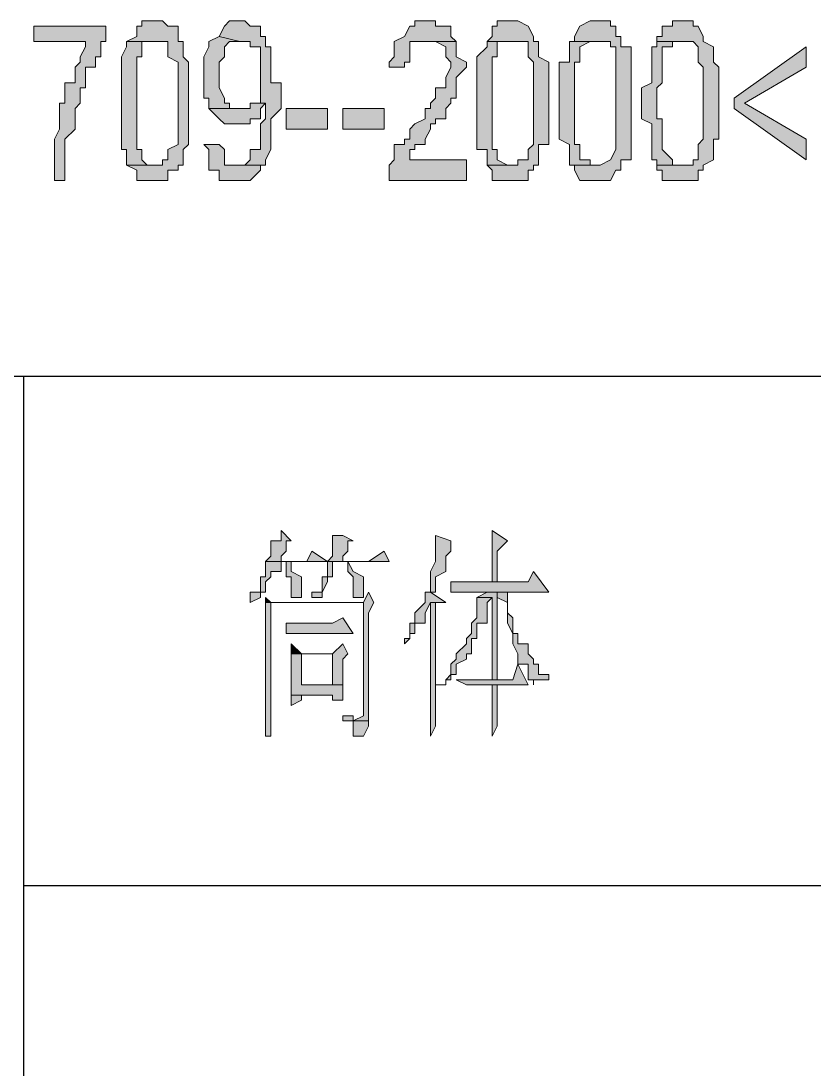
# Model space of a CAD drawing. Header units: millimetres. Extents: x 20 to 821, y 1 to 1134.
# Drawn here: x 723.15 to 750.87, y 947.36 to 984.02 of the extents above; entities that cross this region are included whole.
import ezdxf

# ---------------------------------------------------------------- set-up
doc = ezdxf.new("R2010")
doc.units = ezdxf.units.MM
doc.layers.add('1', color=7, linetype='Continuous')

msp = doc.modelspace()

# ---------------------------------------------------------------- hatches: boundary and pattern name
h = msp.add_hatch(color=0)
h.dxf.hatch_style = 2
h.paths.add_polyline_path([(727.92, 984.021732), (727.38, 984.021732), (727.38, 983.841732), (727.2, 983.841732), (727.2, 983.481732), (726.84, 983.301732), (728.28, 983.301732), (728.28, 983.121732), (728.28, 982.761732), (728.64, 982.581732), (728.64, 982.041732), (728.64, 981.861732), (728.64, 979.701732), (728.28, 979.521732), (728.28, 979.161732), (728.1, 979.161732), (728.1, 978.981732), (727.92, 978.981732), (726.84, 978.981732), (727.2, 978.801732), (727.2, 978.441732), (727.38, 978.441732), (728.28, 978.441732), (728.28, 978.801732), (728.64, 978.801732), (728.64, 978.981732), (728.82, 978.981732), (728.82, 979.161732), (728.82, 979.521732), (729, 979.701732), (729, 982.581732), (728.82, 982.761732), (728.82, 983.301732), (728.64, 983.301732), (728.64, 983.841732), (728.28, 983.841732), (728.1, 984.021732)])
h = msp.add_hatch(color=0)
h.dxf.hatch_style = 2
h.paths.add_polyline_path([(730.8, 984.021732), (730.44, 984.021732), (730.26, 983.841732), (730.08, 983.481732), (730.8, 983.301732), (731.16, 983.301732), (731.16, 983.121732), (731.52, 983.121732), (731.52, 982.761732), (731.52, 981.861732), (731.52, 981.681732), (731.52, 981.141732), (731.16, 981.141732), (731.7, 981.141732), (731.7, 980.961732), (731.7, 980.601732), (731.52, 980.421732), (731.52, 979.521732), (731.16, 979.521732), (731.16, 979.161732), (730.98, 978.981732), (730.8, 978.981732), (731.52, 978.981732), (731.7, 978.981732), (731.7, 979.161732), (731.88, 979.521732), (731.88, 980.601732), (732.24, 980.961732), (732.24, 981.861732), (731.88, 981.861732), (731.88, 983.121732), (731.7, 983.121732), (731.7, 983.481732), (731.52, 983.481732), (731.52, 983.841732), (731.16, 983.841732), (730.98, 984.021732)])
h = msp.add_hatch(color=0)
h.dxf.hatch_style = 2
h.paths.add_polyline_path([(737.46, 984.021732), (736.92, 984.021732), (736.92, 983.841732), (736.74, 983.841732), (736.56, 983.481732), (736.2, 983.301732), (736.2, 982.761732), (736.02, 982.581732), (736.02, 982.401732), (736.56, 982.401732), (736.56, 982.581732), (736.74, 982.581732), (736.74, 983.301732), (736.92, 983.301732), (738.36, 983.301732), (738.18, 983.481732), (738.18, 983.841732), (738, 983.841732), (737.64, 983.841732), (737.64, 984.021732)])
h = msp.add_hatch(color=0)
h.dxf.hatch_style = 2
h.paths.add_polyline_path([(740.34, 984.021732), (739.8, 984.021732), (739.8, 983.841732), (739.62, 983.841732), (739.62, 983.481732), (739.44, 983.301732), (740.88, 983.301732), (740.88, 983.121732), (740.88, 982.761732), (741.06, 982.581732), (741.06, 982.041732), (741.06, 981.861732), (741.06, 979.701732), (740.88, 979.521732), (740.88, 979.161732), (740.52, 979.161732), (740.52, 978.981732), (740.34, 978.981732), (739.44, 978.981732), (739.62, 978.801732), (739.62, 978.441732), (739.8, 978.441732), (740.88, 978.441732), (740.88, 978.801732), (741.06, 978.801732), (741.06, 978.981732), (741.24, 978.981732), (741.24, 979.161732), (741.24, 979.701732), (741.6, 979.701732), (741.6, 982.581732), (741.24, 982.761732), (741.24, 983.301732), (741.06, 983.301732), (741.06, 983.481732), (740.88, 983.841732), (740.52, 984.021732)])
h = msp.add_hatch(color=0)
h.dxf.hatch_style = 2
h.paths.add_polyline_path([(743.22, 984.021732), (743.04, 984.021732), (742.68, 983.841732), (742.5, 983.481732), (742.5, 983.301732), (743.22, 983.301732), (743.76, 983.301732), (743.76, 983.121732), (743.94, 983.121732), (743.94, 982.761732), (743.94, 982.041732), (743.94, 981.861732), (743.94, 979.521732), (743.76, 979.161732), (743.4, 978.981732), (742.5, 978.981732), (742.5, 978.801732), (742.68, 978.441732), (743.76, 978.441732), (743.94, 978.801732), (744.12, 978.801732), (744.12, 978.981732), (744.12, 979.161732), (744.48, 979.161732), (744.48, 983.121732), (744.12, 983.121732), (744.12, 983.481732), (743.94, 983.481732), (743.94, 983.841732), (743.76, 983.841732), (743.76, 984.021732), (743.4, 984.021732)])
h = msp.add_hatch(color=0)
h.dxf.hatch_style = 2
h.paths.add_polyline_path([(746.28, 984.021732), (745.92, 984.021732), (745.92, 983.841732), (745.56, 983.841732), (745.56, 983.481732), (745.38, 983.481732), (745.38, 983.301732), (746.64, 983.301732), (746.82, 983.121732), (746.82, 982.581732), (747, 982.401732), (747, 982.041732), (747, 981.861732), (747, 979.881732), (746.82, 979.701732), (746.82, 979.161732), (746.64, 979.161732), (746.64, 978.981732), (746.28, 978.981732), (745.38, 978.981732), (745.38, 978.801732), (745.56, 978.801732), (745.56, 978.441732), (746.82, 978.441732), (746.82, 978.801732), (747, 978.801732), (747, 978.981732), (747.36, 979.161732), (747.36, 979.881732), (747.54, 979.881732), (747.54, 982.401732), (747.36, 982.581732), (747.36, 983.121732), (747, 983.301732), (747, 983.481732), (746.82, 983.841732), (746.64, 983.841732), (746.64, 984.021732)])
h = msp.add_hatch(color=0)
h.dxf.hatch_style = 2
h.paths.add_polyline_path([(726.12, 983.841732), (723.6, 983.841732), (723.6, 983.301732), (725.4, 983.301732), (725.4, 983.121732), (725.22, 982.761732), (725.22, 982.581732), (725.04, 982.401732), (725.04, 981.861732), (724.68, 981.861732), (724.68, 981.141732), (724.5, 981.141732), (724.5, 980.241732), (724.32, 979.881732), (724.32, 978.441732), (724.68, 978.441732), (724.68, 979.881732), (725.04, 980.241732), (725.04, 980.961732), (725.22, 981.141732), (725.22, 981.681732), (725.4, 981.681732), (725.4, 982.401732), (725.76, 982.401732), (725.76, 982.761732), (725.94, 982.761732), (725.94, 983.301732), (726.12, 983.301732)])
h = msp.add_hatch(color=0)
h.dxf.hatch_style = 2
h.paths.add_polyline_path([(726.84, 983.301732), (726.84, 983.121732), (726.66, 982.761732), (726.66, 979.521732), (726.84, 979.521732), (726.84, 978.981732), (727.92, 978.981732), (727.56, 978.981732), (727.38, 979.161732), (727.38, 979.521732), (727.2, 979.521732), (727.2, 982.761732), (727.38, 982.761732), (727.38, 983.301732), (727.56, 983.301732), (727.92, 983.301732)])
h = msp.add_hatch(color=0)
h.dxf.hatch_style = 2
h.paths.add_polyline_path([(730.08, 983.481732), (729.72, 983.301732), (729.72, 983.121732), (729.54, 982.761732), (729.54, 981.321732), (729.72, 981.321732), (729.72, 980.961732), (730.8, 980.961732), (730.44, 980.961732), (730.44, 981.141732), (730.26, 981.141732), (730.26, 981.321732), (730.08, 981.681732), (730.08, 982.581732), (730.26, 982.761732), (730.26, 983.121732), (730.44, 983.301732), (730.8, 983.301732)])
h = msp.add_hatch(color=0)
h.dxf.hatch_style = 2
h.paths.add_polyline_path([(738.36, 983.301732), (737.46, 983.301732), (737.64, 983.301732), (738, 983.121732), (738, 982.761732), (738.18, 982.581732), (738.18, 982.401732), (738, 982.041732), (738, 981.681732), (737.64, 981.681732), (737.64, 981.321732), (737.46, 981.141732), (737.46, 980.961732), (737.28, 980.961732), (737.28, 980.601732), (736.92, 980.421732), (736.74, 980.241732), (736.74, 979.881732), (736.56, 979.881732), (736.56, 979.701732), (736.2, 979.701732), (736.2, 979.161732), (736.02, 978.981732), (736.02, 978.441732), (738.72, 978.441732), (738.72, 979.161732), (736.74, 979.161732), (736.74, 979.521732), (736.92, 979.521732), (736.92, 979.701732), (737.28, 979.701732), (737.28, 979.881732), (737.46, 980.241732), (737.46, 980.421732), (737.64, 980.421732), (737.64, 980.601732), (738, 980.601732), (738, 980.961732), (738.18, 981.141732), (738.18, 981.321732), (738.36, 981.321732), (738.36, 982.041732), (738.72, 982.401732), (738.72, 982.581732), (738.36, 982.761732)])
h = msp.add_hatch(color=0)
h.dxf.hatch_style = 2
h.paths.add_polyline_path([(739.44, 983.301732), (739.44, 983.121732), (739.08, 982.761732), (739.08, 979.521732), (739.44, 979.521732), (739.44, 978.981732), (740.34, 978.981732), (740.16, 978.981732), (739.8, 979.161732), (739.8, 979.521732), (739.62, 979.521732), (739.62, 982.761732), (739.8, 982.761732), (739.8, 983.301732), (740.16, 983.301732), (740.34, 983.301732)])
h = msp.add_hatch(color=0)
h.dxf.hatch_style = 2
h.paths.add_polyline_path([(742.5, 983.301732), (742.32, 983.301732), (742.32, 983.121732), (742.32, 982.581732), (741.96, 982.581732), (741.96, 979.881732), (742.32, 979.701732), (742.32, 979.521732), (742.32, 978.981732), (742.5, 978.981732), (743.22, 978.981732), (743.04, 978.981732), (743.04, 979.161732), (742.68, 979.161732), (742.68, 979.701732), (742.5, 979.701732), (742.5, 982.581732), (742.68, 982.581732), (742.68, 983.121732), (743.04, 983.301732), (743.22, 983.301732)])
h = msp.add_hatch(color=0)
h.dxf.hatch_style = 2
h.paths.add_polyline_path([(745.38, 983.301732), (745.38, 983.121732), (745.2, 983.121732), (745.2, 981.861732), (744.84, 981.681732), (744.84, 980.601732), (745.2, 980.421732), (745.2, 979.521732), (745.2, 979.161732), (745.38, 979.161732), (745.38, 978.981732), (746.28, 978.981732), (745.92, 978.981732), (745.92, 979.161732), (745.56, 979.521732), (745.56, 980.601732), (745.38, 980.601732), (745.38, 981.681732), (745.56, 981.861732), (745.56, 983.121732), (745.92, 983.121732), (745.92, 983.301732), (746.1, 983.301732), (746.28, 983.301732)])
h = msp.add_hatch(color=0)
h.dxf.hatch_style = 2
h.paths.add_polyline_path([(750.6, 983.121732), (748.08, 981.321732), (748.08, 980.961732), (750.6, 979.161732), (750.6, 979.881732), (748.44, 981.141732), (750.6, 982.401732)])
h = msp.add_hatch(color=0)
h.dxf.hatch_style = 2
h.paths.add_polyline_path([(731.16, 981.141732), (731.16, 980.961732), (730.98, 980.961732), (729.72, 980.961732), (730.08, 980.601732), (730.26, 980.421732), (731.16, 980.421732), (731.16, 980.601732), (731.52, 980.601732), (731.52, 980.961732), (731.7, 981.141732)])
h = msp.add_hatch(color=0)
h.dxf.hatch_style = 2
h.paths.add_polyline_path([(732.42, 980.241732), (732.42, 980.961732), (733.86, 980.961732), (733.86, 980.241732)])
h = msp.add_hatch(color=0)
h.dxf.hatch_style = 2
h.paths.add_polyline_path([(734.4, 980.241732), (734.4, 980.961732), (735.84, 980.961732), (735.84, 980.241732)])
h = msp.add_hatch(color=0)
h.dxf.hatch_style = 2
h.paths.add_polyline_path([(730.08, 979.701732), (729.54, 979.701732), (729.72, 979.521732), (729.72, 978.801732), (730.08, 978.801732), (730.08, 978.441732), (730.26, 978.441732), (731.16, 978.441732), (731.52, 978.801732), (731.52, 978.981732), (730.8, 978.981732), (730.26, 978.981732), (730.26, 979.161732), (730.26, 979.521732)])
h = msp.add_hatch(color=0)
h.dxf.hatch_style = 2
h.paths.add_polyline_path([(732.24, 966.201732), (732.24, 965.841732), (731.88, 965.841732), (731.88, 965.301732), (731.7, 965.121732), (732.24, 965.121732), (732.24, 965.301732), (732.42, 965.481732), (732.42, 965.841732), (732.6, 965.841732)])
h = msp.add_hatch(color=0)
h.dxf.hatch_style = 2
h.paths.add_polyline_path([(734.4, 966.021732), (734.04, 966.021732), (734.04, 965.841732), (734.04, 965.301732), (733.86, 965.121732), (734.4, 965.121732), (734.4, 965.301732), (734.58, 965.481732), (734.58, 965.841732), (734.76, 965.841732)])
h = msp.add_hatch(color=0)
h.dxf.hatch_style = 2
h.paths.add_polyline_path([(737.64, 966.021732), (737.64, 965.121732), (737.46, 964.761732), (737.46, 964.041732), (737.28, 964.041732), (737.28, 963.681732), (736.92, 963.321732), (736.92, 962.961732), (736.74, 962.961732), (736.74, 962.421732), (736.56, 962.421732), (736.56, 962.241732), (736.74, 962.421732), (736.74, 962.601732), (736.92, 962.601732), (736.92, 962.961732), (737.28, 962.961732), (737.28, 963.321732), (737.46, 963.681732), (738, 963.681732), (737.46, 964.041732), (737.64, 964.041732), (737.64, 964.401732), (737.64, 964.581732), (738, 964.761732), (738, 965.301732), (738.18, 965.481732), (738.18, 965.841732)])
h = msp.add_hatch(color=0)
h.dxf.hatch_style = 2
h.paths.add_polyline_path([(739.62, 966.201732), (739.62, 964.401732), (739.8, 964.401732), (739.8, 965.481732), (740.16, 965.841732)])
h = msp.add_hatch(color=0)
h.dxf.hatch_style = 2
h.paths.add_polyline_path([(733.32, 965.481732), (733.14, 965.121732), (731.7, 965.121732), (731.7, 964.761732), (731.7, 964.581732), (731.52, 964.581732), (731.52, 964.041732), (731.16, 964.041732), (731.16, 963.681732), (731.52, 963.861732), (731.52, 964.041732), (731.7, 964.041732), (731.7, 964.401732), (731.88, 964.581732), (731.88, 964.761732), (732.24, 964.761732), (732.24, 965.121732), (732.42, 965.121732), (733.86, 965.121732)])
h = msp.add_hatch(color=0)
h.dxf.hatch_style = 2
h.paths.add_polyline_path([(735.84, 965.481732), (735.3, 965.121732), (733.86, 965.121732), (733.86, 964.761732), (733.86, 964.581732), (733.68, 964.581732), (733.68, 964.041732), (733.32, 964.041732), (733.32, 963.861732), (733.68, 963.861732), (733.68, 964.041732), (733.86, 964.401732), (733.86, 964.581732), (734.04, 964.581732), (734.04, 965.121732), (734.4, 965.121732), (734.58, 965.121732), (736.02, 965.121732)])
h = msp.add_hatch(color=0)
h.dxf.hatch_style = 2
h.paths.add_polyline_path([(732.42, 965.121732), (732.42, 964.581732), (732.6, 964.581732), (732.6, 963.861732), (732.96, 963.861732), (732.96, 964.581732), (732.6, 964.761732), (732.6, 965.121732)])
h = msp.add_hatch(color=0)
h.dxf.hatch_style = 2
h.paths.add_polyline_path([(734.58, 965.121732), (734.58, 964.761732), (734.76, 964.581732), (734.76, 963.861732), (735.12, 963.861732), (735.12, 964.581732), (734.76, 964.761732)])
h = msp.add_hatch(color=0)
h.dxf.hatch_style = 2
h.paths.add_polyline_path([(741.06, 964.761732), (740.88, 964.401732), (738.18, 964.401732), (738.18, 964.041732), (741.6, 964.041732)])
h = msp.add_hatch(color=0)
h.dxf.hatch_style = 2
h.paths.add_polyline_path([(735.3, 964.041732), (735.12, 963.681732), (731.7, 963.681732), (735.12, 963.681732), (735.12, 959.721732), (734.76, 959.541732), (735.3, 959.541732), (735.3, 959.721732), (735.3, 963.321732), (735.48, 963.681732)])
h = msp.add_hatch(color=0)
h.dxf.hatch_style = 2
h.paths.add_polyline_path([(731.7, 963.861732), (731.7, 963.681732), (731.88, 963.681732)])
h = msp.add_hatch(color=0)
h.dxf.hatch_style = 2
h.paths.add_polyline_path([(739.08, 963.861732), (739.08, 963.141732), (738.9, 962.961732), (738.9, 962.601732), (738.72, 962.421732), (738.72, 962.241732), (738.36, 961.881732), (738.36, 961.701732), (738.18, 961.521732), (738.18, 961.161732), (738, 960.981732), (738, 960.801732), (737.64, 960.801732), (738, 960.801732), (738, 960.981732), (738.18, 960.981732), (738.18, 961.161732), (738.36, 961.161732), (738.36, 961.521732), (738.72, 961.701732), (738.72, 961.881732), (738.9, 961.881732), (738.9, 962.421732), (739.08, 962.421732), (739.08, 962.961732), (739.44, 962.961732), (739.44, 963.681732), (739.62, 963.861732)])
h = msp.add_hatch(color=0)
h.dxf.hatch_style = 2
h.paths.add_polyline_path([(739.8, 964.041732), (739.44, 964.041732), (739.08, 963.861732), (739.62, 963.861732), (739.62, 960.981732), (739.8, 960.981732)])
h = msp.add_hatch(color=0)
h.dxf.hatch_style = 2
h.paths.add_polyline_path([(740.16, 964.041732), (739.8, 964.041732), (739.8, 963.861732), (740.16, 963.681732), (740.16, 962.961732), (740.34, 962.601732), (740.34, 962.241732), (740.52, 961.881732), (740.52, 961.521732), (740.88, 961.521732), (740.88, 960.981732), (741.06, 960.981732), (741.06, 960.801732), (741.06, 960.981732), (741.24, 960.981732), (741.6, 960.981732), (741.6, 961.161732), (741.24, 961.161732), (741.24, 961.521732), (741.06, 961.521732), (741.06, 961.701732), (740.88, 961.881732), (740.88, 962.241732), (740.52, 962.241732), (740.52, 962.601732), (740.34, 962.601732), (740.34, 963.141732), (740.16, 963.321732)])
h = msp.add_hatch(color=0)
h.dxf.hatch_style = 2
h.paths.add_polyline_path([(731.7, 963.681732), (731.7, 959.001732), (731.88, 959.001732), (731.88, 963.681732), (735.12, 963.681732)])
h = msp.add_hatch(color=0)
h.dxf.hatch_style = 2
h.paths.add_polyline_path([(738, 963.681732), (737.46, 963.681732), (737.46, 960.441732), (737.46, 959.001732), (737.64, 959.361732), (737.64, 963.681732)])
h = msp.add_hatch(color=0)
h.dxf.hatch_style = 2
h.paths.add_polyline_path([(734.4, 963.141732), (734.04, 962.961732), (732.42, 962.961732), (732.42, 962.601732), (734.76, 962.601732)])
h = msp.add_hatch(color=0)
h.dxf.hatch_style = 2
h.paths.add_polyline_path([(734.4, 962.241732), (734.04, 961.881732), (732.6, 961.881732), (734.04, 961.881732), (734.04, 960.801732), (732.96, 960.801732), (734.4, 960.801732), (734.4, 961.701732), (734.58, 961.881732)])
h = msp.add_hatch(color=0)
h.dxf.hatch_style = 2
h.paths.add_polyline_path([(732.6, 962.241732), (732.6, 961.881732), (732.96, 961.881732)])
h = msp.add_hatch(color=0)
h.dxf.hatch_style = 2
h.paths.add_polyline_path([(732.6, 961.881732), (732.6, 960.441732), (734.04, 960.441732), (734.04, 960.261732), (734.4, 960.261732), (734.4, 960.801732), (732.96, 960.801732), (732.96, 961.881732), (734.04, 961.881732)])
h = msp.add_hatch(color=0)
h.dxf.hatch_style = 2
h.paths.add_polyline_path([(740.52, 961.521732), (740.34, 960.981732), (738.36, 960.981732), (738.72, 960.801732), (740.88, 960.801732)])
h = msp.add_hatch(color=0)
h.dxf.hatch_style = 2
h.paths.add_polyline_path([(739.8, 960.801732), (739.62, 960.801732), (739.62, 960.441732), (739.62, 959.001732), (739.8, 959.361732)])
h = msp.add_hatch(color=0)
h.dxf.hatch_style = 2
h.paths.add_polyline_path([(732.6, 960.441732), (732.6, 960.081732), (732.96, 960.261732), (732.96, 960.441732), (734.04, 960.441732)])
h = msp.add_hatch(color=0)
h.dxf.hatch_style = 2
h.paths.add_polyline_path([(734.4, 959.721732), (734.4, 959.541732), (734.58, 959.541732), (734.76, 959.541732), (734.76, 959.361732), (734.76, 959.001732), (735.12, 959.001732), (735.3, 959.361732), (735.3, 959.541732), (734.76, 959.541732), (734.76, 959.721732), (734.58, 959.721732)])

# ---------------------------------------------------------------- linework, layer by layer
at = {"layer": '1', "color": 0, "lineweight": 5}
for points in [[(727.92, 984.021732), (727.38, 984.021732), (727.38, 983.841732), (727.2, 983.841732), (727.2, 983.481732), (726.84, 983.301732), (728.28, 983.301732), (728.28, 983.121732), (728.28, 982.761732), (728.64, 982.581732), (728.64, 982.041732), (728.64, 981.861732), (728.64, 979.701732), (728.28, 979.521732), (728.28, 979.161732), (728.1, 979.161732), (728.1, 978.981732), (727.92, 978.981732), (726.84, 978.981732), (727.2, 978.801732), (727.2, 978.441732), (727.38, 978.441732), (728.28, 978.441732), (728.28, 978.801732), (728.64, 978.801732), (728.64, 978.981732), (728.82, 978.981732), (728.82, 979.161732), (728.82, 979.521732), (729, 979.701732), (729, 982.581732), (728.82, 982.761732), (728.82, 983.301732), (728.64, 983.301732), (728.64, 983.841732), (728.28, 983.841732), (728.1, 984.021732), (727.92, 984.021732)], [(730.8, 984.021732), (730.44, 984.021732), (730.26, 983.841732), (730.08, 983.481732), (730.8, 983.301732), (731.16, 983.301732), (731.16, 983.121732), (731.52, 983.121732), (731.52, 982.761732), (731.52, 981.861732), (731.52, 981.681732), (731.52, 981.141732), (731.16, 981.141732), (731.7, 981.141732), (731.7, 980.961732), (731.7, 980.601732), (731.52, 980.421732), (731.52, 979.521732), (731.16, 979.521732), (731.16, 979.161732), (730.98, 978.981732), (730.8, 978.981732), (731.52, 978.981732), (731.7, 978.981732), (731.7, 979.161732), (731.88, 979.521732), (731.88, 980.601732), (732.24, 980.961732), (732.24, 981.861732), (731.88, 981.861732), (731.88, 983.121732), (731.7, 983.121732), (731.7, 983.481732), (731.52, 983.481732), (731.52, 983.841732), (731.16, 983.841732), (730.98, 984.021732), (730.8, 984.021732)], [(737.46, 984.021732), (736.92, 984.021732), (736.92, 983.841732), (736.74, 983.841732), (736.56, 983.481732), (736.2, 983.301732), (736.2, 982.761732), (736.02, 982.581732), (736.02, 982.401732), (736.56, 982.401732), (736.56, 982.581732), (736.74, 982.581732), (736.74, 983.301732), (736.92, 983.301732), (736.92, 983.301732), (738.36, 983.301732), (738.18, 983.481732), (738.18, 983.841732), (738, 983.841732), (737.64, 983.841732), (737.64, 984.021732), (737.46, 984.021732)], [(740.34, 984.021732), (739.8, 984.021732), (739.8, 983.841732), (739.62, 983.841732), (739.62, 983.481732), (739.44, 983.301732), (740.88, 983.301732), (740.88, 983.121732), (740.88, 982.761732), (741.06, 982.581732), (741.06, 982.041732), (741.06, 981.861732), (741.06, 979.701732), (740.88, 979.521732), (740.88, 979.161732), (740.52, 979.161732), (740.52, 978.981732), (740.34, 978.981732), (739.44, 978.981732), (739.62, 978.801732), (739.62, 978.441732), (739.8, 978.441732), (740.88, 978.441732), (740.88, 978.801732), (741.06, 978.801732), (741.06, 978.981732), (741.24, 978.981732), (741.24, 979.161732), (741.24, 979.701732), (741.6, 979.701732), (741.6, 982.581732), (741.24, 982.761732), (741.24, 983.301732), (741.06, 983.301732), (741.06, 983.481732), (740.88, 983.841732), (740.52, 984.021732), (740.34, 984.021732)], [(743.22, 984.021732), (743.04, 984.021732), (742.68, 983.841732), (742.5, 983.481732), (742.5, 983.301732), (743.22, 983.301732), (743.76, 983.301732), (743.76, 983.121732), (743.94, 983.121732), (743.94, 982.761732), (743.94, 982.041732), (743.94, 981.861732), (743.94, 979.521732), (743.76, 979.161732), (743.4, 978.981732), (742.5, 978.981732), (742.5, 978.801732), (742.68, 978.441732), (743.76, 978.441732), (743.94, 978.801732), (744.12, 978.801732), (744.12, 978.981732), (744.12, 979.161732), (744.48, 979.161732), (744.48, 983.121732), (744.12, 983.121732), (744.12, 983.481732), (743.94, 983.481732), (743.94, 983.841732), (743.76, 983.841732), (743.76, 984.021732), (743.4, 984.021732), (743.22, 984.021732)], [(746.28, 984.021732), (745.92, 984.021732), (745.92, 983.841732), (745.56, 983.841732), (745.56, 983.481732), (745.38, 983.481732), (745.38, 983.301732), (746.64, 983.301732), (746.82, 983.121732), (746.82, 982.581732), (747, 982.401732), (747, 982.041732), (747, 981.861732), (747, 979.881732), (746.82, 979.701732), (746.82, 979.161732), (746.64, 979.161732), (746.64, 978.981732), (746.28, 978.981732), (745.38, 978.981732), (745.38, 978.801732), (745.56, 978.801732), (745.56, 978.441732), (746.82, 978.441732), (746.82, 978.801732), (747, 978.801732), (747, 978.981732), (747.36, 979.161732), (747.36, 979.881732), (747.54, 979.881732), (747.54, 982.401732), (747.36, 982.581732), (747.36, 983.121732), (747, 983.301732), (747, 983.481732), (746.82, 983.841732), (746.64, 983.841732), (746.64, 984.021732), (746.28, 984.021732)], [(726.12, 983.841732), (723.6, 983.841732), (723.6, 983.301732), (725.4, 983.301732), (725.4, 983.121732), (725.22, 982.761732), (725.22, 982.581732), (725.04, 982.401732), (725.04, 981.861732), (724.68, 981.861732), (724.68, 981.141732), (724.5, 981.141732), (724.5, 980.241732), (724.32, 979.881732), (724.32, 978.441732), (724.68, 978.441732), (724.68, 979.881732), (725.04, 980.241732), (725.04, 980.961732), (725.22, 981.141732), (725.22, 981.681732), (725.4, 981.681732), (725.4, 982.401732), (725.76, 982.401732), (725.76, 982.761732), (725.94, 982.761732), (725.94, 983.301732), (726.12, 983.301732), (726.12, 983.841732)], [(726.84, 983.301732), (726.84, 983.121732), (726.66, 982.761732), (726.66, 979.521732), (726.84, 979.521732), (726.84, 978.981732), (727.92, 978.981732), (727.56, 978.981732), (727.38, 979.161732), (727.38, 979.521732), (727.2, 979.521732), (727.2, 982.761732), (727.38, 982.761732), (727.38, 983.301732), (727.56, 983.301732), (727.92, 983.301732), (726.84, 983.301732)], [(730.08, 983.481732), (729.72, 983.301732), (729.72, 983.121732), (729.54, 982.761732), (729.54, 981.321732), (729.72, 981.321732), (729.72, 980.961732), (730.8, 980.961732), (730.44, 980.961732), (730.44, 981.141732), (730.26, 981.141732), (730.26, 981.321732), (730.08, 981.681732), (730.08, 982.581732), (730.26, 982.761732), (730.26, 983.121732), (730.44, 983.301732), (730.8, 983.301732), (730.08, 983.481732)], [(738.36, 983.301732), (737.46, 983.301732), (737.64, 983.301732), (738, 983.121732), (738, 982.761732), (738.18, 982.581732), (738.18, 982.401732), (738, 982.041732), (738, 981.681732), (737.64, 981.681732), (737.64, 981.321732), (737.46, 981.141732), (737.46, 980.961732), (737.28, 980.961732), (737.28, 980.601732), (736.92, 980.421732), (736.74, 980.241732), (736.74, 979.881732), (736.56, 979.881732), (736.56, 979.701732), (736.2, 979.701732), (736.2, 979.161732), (736.02, 978.981732), (736.02, 978.441732), (738.72, 978.441732), (738.72, 979.161732), (736.74, 979.161732), (736.74, 979.521732), (736.92, 979.521732), (736.92, 979.701732), (737.28, 979.701732), (737.28, 979.881732), (737.46, 980.241732), (737.46, 980.421732), (737.64, 980.421732), (737.64, 980.601732), (738, 980.601732), (738, 980.961732), (738.18, 981.141732), (738.18, 981.321732), (738.36, 981.321732), (738.36, 982.041732), (738.72, 982.401732), (738.72, 982.581732), (738.36, 982.761732), (738.36, 983.301732)], [(739.44, 983.301732), (739.44, 983.121732), (739.08, 982.761732), (739.08, 979.521732), (739.44, 979.521732), (739.44, 978.981732), (740.34, 978.981732), (740.16, 978.981732), (739.8, 979.161732), (739.8, 979.521732), (739.62, 979.521732), (739.62, 982.761732), (739.8, 982.761732), (739.8, 983.301732), (740.16, 983.301732), (740.34, 983.301732), (739.44, 983.301732)], [(742.5, 983.301732), (742.32, 983.301732), (742.32, 983.121732), (742.32, 982.581732), (741.96, 982.581732), (741.96, 979.881732), (742.32, 979.701732), (742.32, 979.521732), (742.32, 979.521732), (742.32, 978.981732), (742.5, 978.981732), (743.22, 978.981732), (743.04, 978.981732), (743.04, 979.161732), (742.68, 979.161732), (742.68, 979.701732), (742.5, 979.701732), (742.5, 982.581732), (742.68, 982.581732), (742.68, 983.121732), (743.04, 983.301732), (743.22, 983.301732), (742.5, 983.301732)], [(745.38, 983.301732), (745.38, 983.121732), (745.2, 983.121732), (745.2, 981.861732), (744.84, 981.681732), (744.84, 980.601732), (745.2, 980.421732), (745.2, 979.521732), (745.2, 979.521732), (745.2, 979.161732), (745.38, 979.161732), (745.38, 978.981732), (746.28, 978.981732), (745.92, 978.981732), (745.92, 979.161732), (745.56, 979.521732), (745.56, 980.601732), (745.38, 980.601732), (745.38, 981.681732), (745.56, 981.861732), (745.56, 983.121732), (745.92, 983.121732), (745.92, 983.301732), (746.1, 983.301732), (746.28, 983.301732), (745.38, 983.301732)], [(750.6, 983.121732), (748.08, 981.321732), (748.08, 980.961732), (750.6, 979.161732), (750.6, 979.881732), (748.44, 981.141732), (750.6, 982.401732), (750.6, 983.121732)], [(731.16, 981.141732), (731.16, 980.961732), (730.98, 980.961732), (729.72, 980.961732), (730.08, 980.601732), (730.26, 980.421732), (731.16, 980.421732), (731.16, 980.601732), (731.52, 980.601732), (731.52, 980.961732), (731.7, 981.141732), (731.16, 981.141732)], [(732.42, 980.241732), (732.42, 980.961732), (733.86, 980.961732), (733.86, 980.241732), (732.42, 980.241732)], [(734.4, 980.241732), (734.4, 980.961732), (735.84, 980.961732), (735.84, 980.241732), (734.4, 980.241732)], [(730.08, 979.701732), (729.54, 979.701732), (729.72, 979.521732), (729.72, 978.801732), (730.08, 978.801732), (730.08, 978.441732), (730.26, 978.441732), (731.16, 978.441732), (731.52, 978.801732), (731.52, 978.981732), (730.8, 978.981732), (730.26, 978.981732), (730.26, 979.161732), (730.26, 979.521732), (730.08, 979.701732)], [(732.24, 966.201732), (732.24, 965.841732), (731.88, 965.841732), (731.88, 965.301732), (731.7, 965.121732), (732.24, 965.121732), (732.24, 965.301732), (732.42, 965.481732), (732.42, 965.841732), (732.6, 965.841732), (732.24, 966.201732)], [(734.4, 966.021732), (734.04, 966.021732), (734.04, 965.841732), (734.04, 965.301732), (733.86, 965.121732), (734.4, 965.121732), (734.4, 965.301732), (734.58, 965.481732), (734.58, 965.841732), (734.76, 965.841732), (734.4, 966.021732)], [(737.64, 966.021732), (737.64, 965.121732), (737.46, 964.761732), (737.46, 964.041732), (737.28, 964.041732), (737.28, 963.681732), (736.92, 963.321732), (736.92, 962.961732), (736.74, 962.961732), (736.74, 962.421732), (736.56, 962.421732), (736.56, 962.241732), (736.74, 962.421732), (736.74, 962.601732), (736.92, 962.601732), (736.92, 962.961732), (737.28, 962.961732), (737.28, 963.321732), (737.46, 963.681732), (738, 963.681732), (737.46, 964.041732), (737.64, 964.041732), (737.64, 964.401732), (737.64, 964.581732), (738, 964.761732), (738, 965.301732), (738.18, 965.481732), (738.18, 965.841732), (737.64, 966.021732)], [(739.62, 966.201732), (739.62, 964.401732), (739.8, 964.401732), (739.8, 965.481732), (740.16, 965.841732), (739.62, 966.201732)], [(733.32, 965.481732), (733.14, 965.121732), (731.7, 965.121732), (731.7, 964.761732), (731.7, 964.581732), (731.52, 964.581732), (731.52, 964.041732), (731.16, 964.041732), (731.16, 963.681732), (731.52, 963.861732), (731.52, 964.041732), (731.7, 964.041732), (731.7, 964.401732), (731.88, 964.581732), (731.88, 964.761732), (732.24, 964.761732), (732.24, 965.121732), (732.42, 965.121732), (733.86, 965.121732), (733.32, 965.481732)], [(735.84, 965.481732), (735.3, 965.121732), (733.86, 965.121732), (733.86, 964.761732), (733.86, 964.581732), (733.68, 964.581732), (733.68, 964.041732), (733.32, 964.041732), (733.32, 963.861732), (733.68, 963.861732), (733.68, 964.041732), (733.86, 964.401732), (733.86, 964.581732), (734.04, 964.581732), (734.04, 965.121732), (734.4, 965.121732), (734.58, 965.121732), (736.02, 965.121732), (735.84, 965.481732)], [(732.42, 965.121732), (732.42, 964.581732), (732.6, 964.581732), (732.6, 963.861732), (732.96, 963.861732), (732.96, 964.581732), (732.6, 964.761732), (732.6, 965.121732), (732.42, 965.121732)], [(734.58, 965.121732), (734.58, 964.761732), (734.76, 964.581732), (734.76, 963.861732), (735.12, 963.861732), (735.12, 964.581732), (734.76, 964.761732), (734.58, 965.121732)], [(741.06, 964.761732), (740.88, 964.401732), (738.18, 964.401732), (738.18, 964.041732), (741.6, 964.041732), (741.06, 964.761732)], [(735.3, 964.041732), (735.12, 963.681732), (731.7, 963.681732), (735.12, 963.681732), (735.12, 959.721732), (734.76, 959.541732), (735.3, 959.541732), (735.3, 959.721732), (735.3, 963.321732), (735.48, 963.681732), (735.3, 964.041732)], [(731.7, 963.861732), (731.7, 963.681732), (731.88, 963.681732), (731.7, 963.861732)], [(739.08, 963.861732), (739.08, 963.141732), (738.9, 962.961732), (738.9, 962.601732), (738.72, 962.421732), (738.72, 962.241732), (738.36, 961.881732), (738.36, 961.701732), (738.18, 961.521732), (738.18, 961.161732), (738, 960.981732), (738, 960.801732), (737.64, 960.801732), (738, 960.801732), (738, 960.981732), (738.18, 960.981732), (738.18, 961.161732), (738.36, 961.161732), (738.36, 961.521732), (738.72, 961.701732), (738.72, 961.881732), (738.9, 961.881732), (738.9, 962.421732), (739.08, 962.421732), (739.08, 962.961732), (739.44, 962.961732), (739.44, 963.681732), (739.62, 963.861732), (739.08, 963.861732)], [(739.8, 964.041732), (739.44, 964.041732), (739.08, 963.861732), (739.62, 963.861732), (739.62, 960.981732), (739.8, 960.981732), (739.8, 964.041732)], [(740.16, 964.041732), (739.8, 964.041732), (739.8, 963.861732), (740.16, 963.681732), (740.16, 962.961732), (740.34, 962.601732), (740.34, 962.241732), (740.52, 961.881732), (740.52, 961.521732), (740.88, 961.521732), (740.88, 960.981732), (741.06, 960.981732), (741.06, 960.801732), (741.06, 960.981732), (741.24, 960.981732), (741.6, 960.981732), (741.6, 961.161732), (741.24, 961.161732), (741.24, 961.521732), (741.06, 961.521732), (741.06, 961.701732), (740.88, 961.881732), (740.88, 962.241732), (740.52, 962.241732), (740.52, 962.601732), (740.34, 962.601732), (740.34, 963.141732), (740.16, 963.321732), (740.16, 964.041732)], [(731.7, 963.681732), (731.7, 959.001732), (731.7, 959.001732), (731.88, 959.001732), (731.88, 963.681732), (735.12, 963.681732), (731.7, 963.681732)], [(738, 963.681732), (737.46, 963.681732), (737.46, 960.441732), (737.46, 959.001732), (737.64, 959.361732), (737.64, 963.681732), (738, 963.681732)], [(734.4, 963.141732), (734.04, 962.961732), (732.42, 962.961732), (732.42, 962.601732), (734.76, 962.601732), (734.4, 963.141732)], [(734.4, 962.241732), (734.04, 961.881732), (732.6, 961.881732), (734.04, 961.881732), (734.04, 960.801732), (732.96, 960.801732), (734.4, 960.801732), (734.4, 961.701732), (734.58, 961.881732), (734.4, 962.241732)], [(732.6, 962.241732), (732.6, 961.881732), (732.96, 961.881732), (732.6, 962.241732)], [(732.6, 961.881732), (732.6, 960.441732), (734.04, 960.441732), (734.04, 960.261732), (734.4, 960.261732), (734.4, 960.801732), (732.96, 960.801732), (732.96, 961.881732), (734.04, 961.881732), (732.6, 961.881732)], [(740.52, 961.521732), (740.34, 960.981732), (738.36, 960.981732), (738.72, 960.801732), (740.88, 960.801732), (740.52, 961.521732)], [(739.8, 960.801732), (739.62, 960.801732), (739.62, 960.441732), (739.62, 959.001732), (739.8, 959.361732), (739.8, 960.801732)], [(732.6, 960.441732), (732.6, 960.081732), (732.96, 960.261732), (732.96, 960.441732), (734.04, 960.441732), (732.6, 960.441732)], [(734.4, 959.721732), (734.4, 959.541732), (734.58, 959.541732), (734.76, 959.541732), (734.76, 959.361732), (734.76, 959.001732), (735.12, 959.001732), (735.3, 959.361732), (735.3, 959.541732), (734.76, 959.541732), (734.76, 959.721732), (734.58, 959.721732), (734.4, 959.721732)]]:
    msp.add_lwpolyline(points, dxfattribs=at)
at = {"layer": '1', "color": 0, "lineweight": 25}
for points in [[(557.64, 971.601732), (821.16, 971.601732)], [(723.24, 971.601732), (723.24, 918.501732)], [(723.24, 953.781732), (821.16, 953.781732)]]:
    msp.add_lwpolyline(points, dxfattribs=at)

doc.saveas('drawing.dxf')
